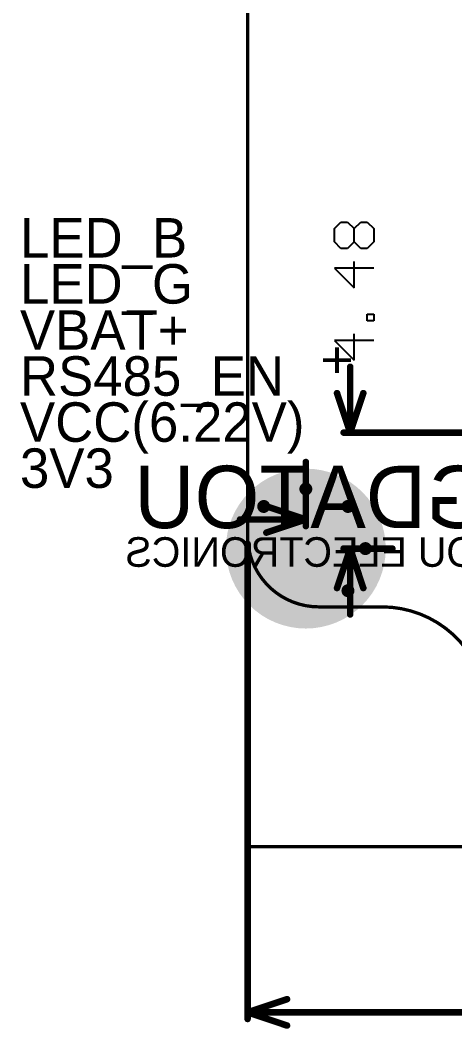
# Model space of a CAD drawing. Header units: millimetres. Extents: x 18.6 to 91.5, y 20.1 to 88.8.
# Drawn here: x 18.62 to 35.4, y 20.36 to 59.3 of the extents above; entities that cross this region are included whole.
import ezdxf

# ---------------------------------------------------------------- set-up
doc = ezdxf.new("R2010")
doc.units = ezdxf.units.MM
for name, color, linetype in [('BottomLayer', 5, 'Continuous'), ('BottomOverlay', 54, 'Continuous'), ('BottomSolder', 6, 'Continuous'), ('KeepOutLayer', 6, 'Continuous'), ('Mechanical1', 6, 'Continuous'), ('Mechanical2', 216, 'Continuous'), ('Mechanical6', 56, 'Continuous'), ('MidLayer1', 16, 'Continuous'), ('MidLayer2', 76, 'Continuous'), ('MultiLayer', 9, 'Continuous'), ('PadHoleLayer', 156, 'Continuous'), ('TopLayer', 1, 'Continuous'), ('TopOverlay', 2, 'Continuous'), ('TopSolder', 216, 'Continuous')]:
    doc.layers.add(name, color=color, linetype=linetype)

msp = doc.modelspace()

# ---------------------------------------------------------------- linework, layer by layer
at = {"layer": 'BottomLayer'}
for points, const_width in [([(28.158, 38.9, 1), (31.142, 38.9, 1)], 2.985), ([(29.35, 41.2, 1), (29.95, 41.2, 1)], 0.6), ([(27.724, 40.526, 1), (28.324, 40.526, 1)], 0.6), ([(30.976, 40.526, 1), (31.576, 40.526, 1)], 0.6), ([(31.65, 38.9, 1), (32.25, 38.9, 1)], 0.6), ([(30.976, 37.274, 1), (31.576, 37.274, 1)], 0.6)]:
    msp.add_lwpolyline(points, format="xyb", close=True, dxfattribs=dict(at, const_width=const_width))
at = {"layer": 'BottomSolder'}
for points, const_width in [([(28.107, 38.9, 1), (31.193, 38.9, 1)], 3.086), ([(29.299, 41.2, 1), (30.001, 41.2, 1)], 0.702), ([(27.673, 40.526, 1), (28.374, 40.526, 1)], 0.702), ([(30.926, 40.526, 1), (31.627, 40.526, 1)], 0.702), ([(31.599, 38.9, 1), (32.301, 38.9, 1)], 0.702), ([(30.926, 37.274, 1), (31.627, 37.274, 1)], 0.702)]:
    msp.add_lwpolyline(points, format="xyb", close=True, dxfattribs=dict(at, const_width=const_width))
at = {"layer": 'KeepOutLayer', "const_width": 0.127}
for points in [[(27.4, 39.4), (27.4, 70.4)], [(30.15, 36.65), (32.59, 36.65)]]:
    msp.add_lwpolyline(points, dxfattribs=at)
at = {"layer": 'KeepOutLayer', "const_width": 0.0635}
for points in [[(27.368, 39.4, 1), (27.432, 39.4, 1)], [(27.368, 39.4, 1), (27.432, 39.4, 1)], [(30.118, 36.65, 1), (30.182, 36.65, 1)], [(30.118, 36.65, 1), (30.182, 36.65, 1)], [(32.558, 36.65, 1), (32.622, 36.65, 1)], [(32.558, 36.65, 1), (32.622, 36.65, 1)]]:
    msp.add_lwpolyline(points, format="xyb", close=True, dxfattribs=at)
at = {"layer": 'KeepOutLayer', "const_width": 0.127}
for points in [[(30.15, 36.65, -0.414214), (27.4, 39.4)], [(32.59, 36.65, -0.414214), (36.65, 32.59)]]:
    msp.add_lwpolyline(points, format="xyb", dxfattribs=at)
at = {"layer": 'Mechanical1', "const_width": 0.127}
for points in [[(27.4, 39.4), (27.4, 70.4)], [(30.15, 36.65), (32.59, 36.65)]]:
    msp.add_lwpolyline(points, dxfattribs=at)
at = {"layer": 'Mechanical1', "const_width": 0.0635}
for points in [[(27.368, 39.4, 1), (27.432, 39.4, 1)], [(27.368, 39.4, 1), (27.432, 39.4, 1)], [(30.118, 36.65, 1), (30.182, 36.65, 1)], [(30.118, 36.65, 1), (30.182, 36.65, 1)], [(32.558, 36.65, 1), (32.622, 36.65, 1)], [(32.558, 36.65, 1), (32.622, 36.65, 1)]]:
    msp.add_lwpolyline(points, format="xyb", close=True, dxfattribs=at)
at = {"layer": 'Mechanical1', "const_width": 0.127}
for points in [[(30.15, 36.65, -0.414214), (27.4, 39.4)], [(32.59, 36.65, -0.414214), (36.65, 32.59)]]:
    msp.add_lwpolyline(points, format="xyb", dxfattribs=at)
at = {"layer": 'Mechanical2', "const_width": 0.127}
for points in [[(27.4, 27.4), (27.4, 82.4)], [(27.4, 27.4), (82.4, 27.4)]]:
    msp.add_lwpolyline(points, dxfattribs=at)
at = {"layer": 'Mechanical2', "const_width": 0.0635}
msp.add_lwpolyline([(27.368, 27.4, 1), (27.432, 27.4, 1)], format="xyb", close=True, dxfattribs=at)
msp.add_lwpolyline([(27.368, 27.4, 1), (27.432, 27.4, 1)], format="xyb", close=True, dxfattribs=at)
at = {"layer": 'Mechanical6'}
for p, q in [((30.753, 51.248), (31.007, 51.502)), ((31.007, 51.502), (31.261, 51.502)), ((31.261, 51.502), (31.515, 51.248)), ((31.515, 51.248), (31.769, 51.502)), ((31.769, 51.502), (32.023, 51.502)), ((32.023, 51.502), (32.277, 51.248)), ((30.753, 50.74), (30.753, 51.248)), ((31.515, 50.74), (31.515, 51.248)), ((32.277, 51.248), (32.277, 50.74)), ((31.007, 50.486), (30.753, 50.74)), ((31.515, 50.74), (31.261, 50.486)), ((31.769, 50.486), (31.515, 50.74)), ((32.277, 50.74), (32.023, 50.486)), ((31.261, 50.486), (31.007, 50.486)), ((32.023, 50.486), (31.769, 50.486)), ((31.515, 48.963), (31.515, 49.978)), ((32.277, 49.724), (30.753, 49.724)), ((30.753, 49.724), (31.515, 48.963)), ((32.023, 47.693), (32.023, 47.947)), ((32.023, 47.947), (32.277, 47.947)), ((32.277, 47.947), (32.277, 47.693)), ((32.277, 47.693), (32.023, 47.693)), ((31.515, 46.17), (31.515, 47.185)), ((32.277, 46.931), (30.753, 46.931)), ((30.753, 46.931), (31.515, 46.17))]:
    msp.add_line(p, q, dxfattribs=at)
for points, const_width in [([(27.4, 39.4), (27.4, 70.4)], 0.127), ([(31.362, 43.376), (31.362, 45.916)], 0.254), ([(30.854, 44.9), (31.362, 43.376)], 0.254), ([(31.362, 43.376), (31.87, 44.9)], 0.254), ([(31.108, 43.376), (36.195, 43.376)], 0.254), ([(29.65, 39.77), (29.65, 42.24)], 0.254), ([(28.126, 40.532), (29.65, 40.024)], 0.254), ([(27.11, 40.024), (29.65, 40.024)], 0.254), ([(28.126, 39.516), (29.65, 40.024)], 0.254), ([(27.4, 20.745), (27.4, 39.083)], 0.254), ([(30.854, 37.376), (31.362, 38.9)], 0.254), ([(31.108, 38.9), (32.99, 38.9)], 0.254), ([(31.362, 36.36), (31.362, 38.9)], 0.254), ([(31.362, 38.9), (31.87, 37.376)], 0.254), ([(30.15, 36.65), (32.59, 36.65)], 0.127), ([(27.4, 20.999), (28.924, 21.507)], 0.254), ([(27.4, 20.999), (50.659, 20.999)], 0.254), ([(27.4, 20.999), (28.924, 20.491)], 0.254)]:
    msp.add_lwpolyline(points, dxfattribs=dict(at, const_width=const_width))
for points, const_width in [([(31.299, 45.916, 1), (31.426, 45.916, 1)], 0.127), ([(30.791, 44.9, 1), (30.918, 44.9, 1)], 0.127), ([(31.807, 44.9, 1), (31.934, 44.9, 1)], 0.127), ([(31.045, 43.376, 1), (31.172, 43.376, 1)], 0.127), ([(31.299, 43.376, 1), (31.426, 43.376, 1)], 0.127), ([(31.299, 43.376, 1), (31.426, 43.376, 1)], 0.127), ([(31.299, 43.376, 1), (31.426, 43.376, 1)], 0.127), ([(29.587, 42.24, 1), (29.714, 42.24, 1)], 0.127), ([(28.063, 40.532, 1), (28.19, 40.532, 1)], 0.127), ([(27.047, 40.024, 1), (27.174, 40.024, 1)], 0.127), ([(29.587, 40.024, 1), (29.714, 40.024, 1)], 0.127), ([(29.587, 40.024, 1), (29.714, 40.024, 1)], 0.127), ([(29.587, 40.024, 1), (29.714, 40.024, 1)], 0.127), ([(29.587, 39.77, 1), (29.714, 39.77, 1)], 0.127), ([(27.368, 39.4, 1), (27.432, 39.4, 1)], 0.0635), ([(27.368, 39.4, 1), (27.432, 39.4, 1)], 0.0635), ([(28.063, 39.516, 1), (28.19, 39.516, 1)], 0.127), ([(27.337, 39.083, 1), (27.464, 39.083, 1)], 0.127), ([(31.045, 38.9, 1), (31.172, 38.9, 1)], 0.127), ([(31.299, 38.9, 1), (31.426, 38.9, 1)], 0.127), ([(31.299, 38.9, 1), (31.426, 38.9, 1)], 0.127), ([(31.299, 38.9, 1), (31.426, 38.9, 1)], 0.127), ([(32.927, 38.9, 1), (33.054, 38.9, 1)], 0.127), ([(30.791, 37.376, 1), (30.918, 37.376, 1)], 0.127), ([(31.807, 37.376, 1), (31.934, 37.376, 1)], 0.127), ([(30.118, 36.65, 1), (30.182, 36.65, 1)], 0.0635), ([(30.118, 36.65, 1), (30.182, 36.65, 1)], 0.0635), ([(32.558, 36.65, 1), (32.622, 36.65, 1)], 0.0635), ([(32.558, 36.65, 1), (32.622, 36.65, 1)], 0.0635), ([(31.299, 36.36, 1), (31.426, 36.36, 1)], 0.127), ([(28.861, 21.507, 1), (28.988, 21.507, 1)], 0.127), ([(27.337, 20.999, 1), (27.464, 20.999, 1)], 0.127), ([(27.337, 20.999, 1), (27.464, 20.999, 1)], 0.127), ([(27.337, 20.999, 1), (27.464, 20.999, 1)], 0.127), ([(27.337, 20.745, 1), (27.464, 20.745, 1)], 0.127), ([(28.861, 20.491, 1), (28.988, 20.491, 1)], 0.127)]:
    msp.add_lwpolyline(points, format="xyb", close=True, dxfattribs=dict(at, const_width=const_width))
at = {"layer": 'Mechanical6', "const_width": 0.127}
for points in [[(30.15, 36.65, -0.414214), (27.4, 39.4)], [(32.59, 36.65, -0.414214), (36.65, 32.59)]]:
    msp.add_lwpolyline(points, format="xyb", dxfattribs=at)
at = {"layer": 'MidLayer1'}
for points, const_width in [([(28.158, 38.9, 1), (31.142, 38.9, 1)], 2.985), ([(29.35, 41.2, 1), (29.95, 41.2, 1)], 0.6), ([(27.724, 40.526, 1), (28.324, 40.526, 1)], 0.6), ([(30.976, 40.526, 1), (31.576, 40.526, 1)], 0.6), ([(31.65, 38.9, 1), (32.25, 38.9, 1)], 0.6), ([(30.976, 37.274, 1), (31.576, 37.274, 1)], 0.6)]:
    msp.add_lwpolyline(points, format="xyb", close=True, dxfattribs=dict(at, const_width=const_width))
at = {"layer": 'MidLayer2'}
for points, const_width in [([(28.158, 38.9, 1), (31.142, 38.9, 1)], 2.985), ([(29.35, 41.2, 1), (29.95, 41.2, 1)], 0.6), ([(27.724, 40.526, 1), (28.324, 40.526, 1)], 0.6), ([(30.976, 40.526, 1), (31.576, 40.526, 1)], 0.6), ([(31.65, 38.9, 1), (32.25, 38.9, 1)], 0.6), ([(30.976, 37.274, 1), (31.576, 37.274, 1)], 0.6)]:
    msp.add_lwpolyline(points, format="xyb", close=True, dxfattribs=dict(at, const_width=const_width))
at = {"layer": 'MultiLayer'}
for points, const_width in [([(28.158, 38.9, 1), (31.142, 38.9, 1)], 2.985), ([(29.35, 41.2, 1), (29.95, 41.2, 1)], 0.6), ([(27.724, 40.526, 1), (28.324, 40.526, 1)], 0.6), ([(30.976, 40.526, 1), (31.576, 40.526, 1)], 0.6), ([(31.65, 38.9, 1), (32.25, 38.9, 1)], 0.6), ([(30.976, 37.274, 1), (31.576, 37.274, 1)], 0.6)]:
    msp.add_lwpolyline(points, format="xyb", close=True, dxfattribs=dict(at, const_width=const_width))
at = {"layer": 'PadHoleLayer'}
for points, const_width in [([(29.525, 41.2, 1), (29.775, 41.2, 1)], 0.25), ([(27.899, 40.526, 1), (28.149, 40.526, 1)], 0.25), ([(31.151, 40.526, 1), (31.401, 40.526, 1)], 0.25), ([(28.893, 38.9, 1), (30.408, 38.9, 1)], 1.515), ([(31.825, 38.9, 1), (32.075, 38.9, 1)], 0.25), ([(31.151, 37.274, 1), (31.401, 37.274, 1)], 0.25)]:
    msp.add_lwpolyline(points, format="xyb", close=True, dxfattribs=dict(at, const_width=const_width))
at = {"layer": 'TopLayer'}
for points, const_width in [([(28.158, 38.9, 1), (31.142, 38.9, 1)], 2.985), ([(29.35, 41.2, 1), (29.95, 41.2, 1)], 0.6), ([(27.724, 40.526, 1), (28.324, 40.526, 1)], 0.6), ([(30.976, 40.526, 1), (31.576, 40.526, 1)], 0.6), ([(31.65, 38.9, 1), (32.25, 38.9, 1)], 0.6), ([(30.976, 37.274, 1), (31.576, 37.274, 1)], 0.6)]:
    msp.add_lwpolyline(points, format="xyb", close=True, dxfattribs=dict(at, const_width=const_width))
at = {"layer": 'TopSolder'}
for points, const_width in [([(28.107, 38.9, 1), (31.193, 38.9, 1)], 3.086), ([(29.299, 41.2, 1), (30.001, 41.2, 1)], 0.702), ([(27.673, 40.526, 1), (28.374, 40.526, 1)], 0.702), ([(30.926, 40.526, 1), (31.627, 40.526, 1)], 0.702), ([(31.599, 38.9, 1), (32.301, 38.9, 1)], 0.702), ([(30.926, 37.274, 1), (31.627, 37.274, 1)], 0.702)]:
    msp.add_lwpolyline(points, format="xyb", close=True, dxfattribs=dict(at, const_width=const_width))

# ---------------------------------------------------------------- texts
at = {"layer": 'BottomOverlay', "text_generation_flag": 2}
for s, height, p in [('ZHANGDATOU', 2.4078, (45.565, 39.69)), ('ZHANG DA TOU ELECTRONICS', 1.1423, (45.515, 38.197))]:
    msp.add_text(s, height=height, rotation=360, dxfattribs=at).set_placement(p)
at = {"layer": 'Mechanical6'}
for s, p in [('LED_B', (18.612, 50.133)), ('LED_G', (18.612, 48.355)), ('VBAT+', (18.612, 46.577)), ('RS485_EN', (18.612, 44.799)), ('VCC(6.22V)', (18.612, 43.021)), ('3V3', (18.612, 41.243))]:
    msp.add_text(s, height=1.524, rotation=360, dxfattribs=at).set_placement(p)
at = {"layer": 'TopOverlay'}
msp.add_text('+', height=1.524, rotation=270, dxfattribs=at).set_placement((30.115, 46.769))

doc.saveas('drawing.dxf')
